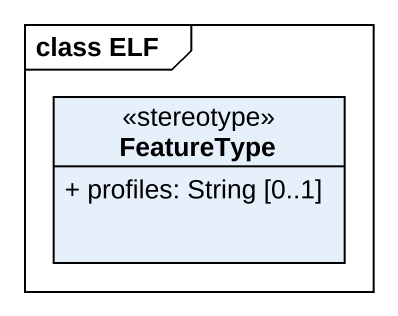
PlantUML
@startuml
mainframe class ELF
hide circle
hide empty members
skinparam classAttributeIconSize 0
class FeatureType <<stereotype>> {
  + profiles: String [0..1]
}
@enduml
